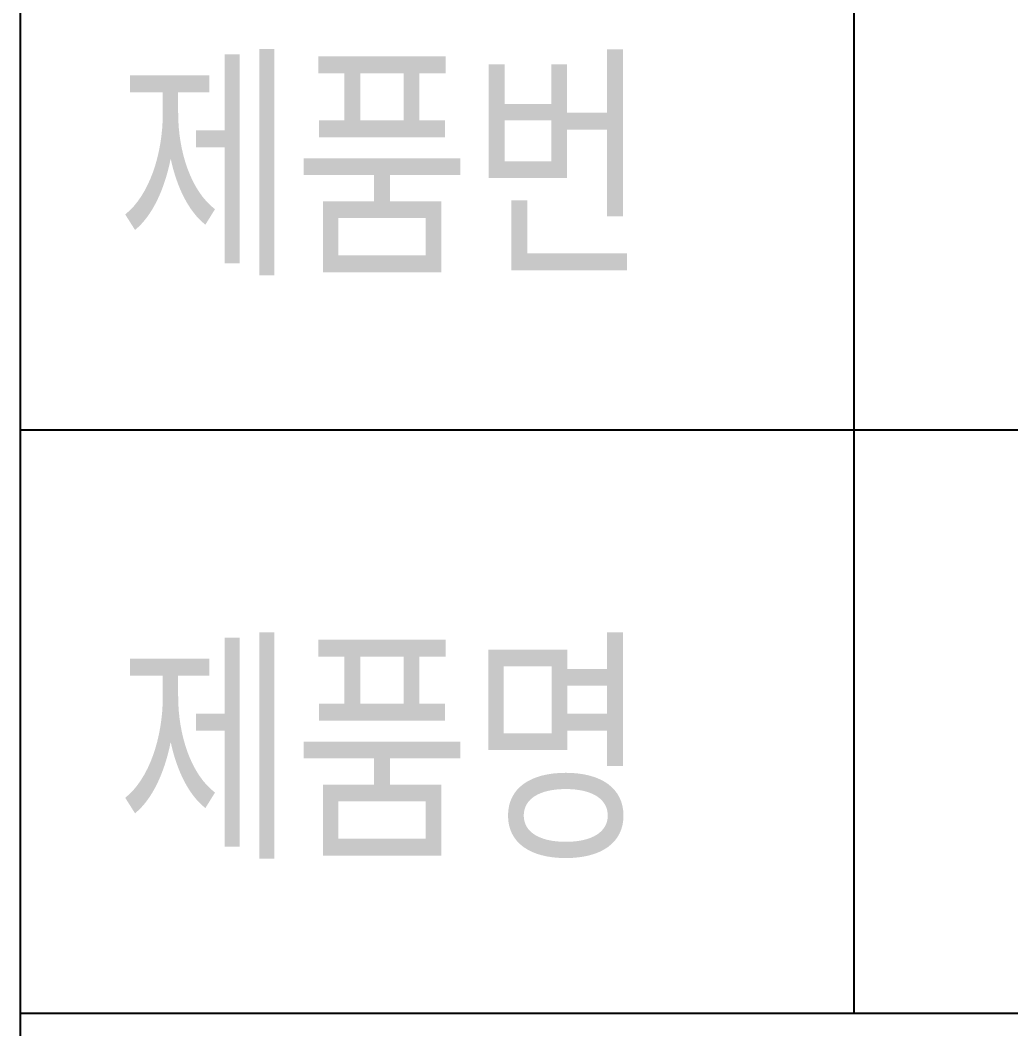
# Model space of a CAD drawing. Extents: x -5791 to -5371, y -4731 to -4434.
# Drawn here: x -5463.18 to -5439.41, y -4489.56 to -4465.36 of the extents above; entities that cross this region are included whole.
import ezdxf

# ---------------------------------------------------------------- set-up
doc = ezdxf.new("R2010")
doc.units = 0
doc.header["$LTSCALE"] = 7
doc.layers.get('0').update_dxf_attribs({"color": 2, "linetype": 'CONTINUOUS'})
doc.layers.add('D', color=2, linetype='CONTINUOUS')
doc.styles.add('GHS', font='ROMANS.shx', dxfattribs={"bigfont": 'GHS.shx'})

msp = doc.modelspace()

# ---------------------------------------------------------------- linework, layer by layer
at = {"color": 7}
for p, q in [((-5463.17648, -4447.18495), (-5463.17648, -4503.18495)), ((-5443.17648, -4447.18495), (-5443.17648, -4489.18495)), ((-5463.17648, -4475.18495), (-5382.17648, -4475.18495)), ((-5463.17648, -4489.18495), (-5382.17648, -4489.18495))]:
    msp.add_line(p, q, dxfattribs=at)

# ---------------------------------------------------------------- texts
at = {"layer": 'D', "style": 'GHS', "width": 0.8}
for s, p in [('제품번', (-5460.83612, -4471.48925)), ('제품명', (-5460.83612, -4485.48925))]:
    msp.add_text(s, height=5, dxfattribs=at).set_placement(p)

doc.saveas('drawing.dxf')
